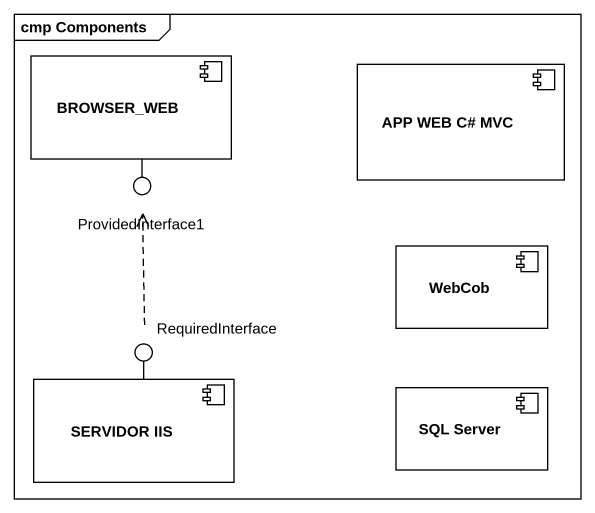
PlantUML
@startuml
mainframe cmp Components
component BROWSER_WEB
component "APP WEB C# MVC" as APP_WEB_C_MVC
() ProvidedInterface1
component WebCob
() RequiredInterface
component "SERVIDOR IIS" as SERVIDOR_IIS
component "SQL Server" as SQL_Server
BROWSER_WEB -- ProvidedInterface1
SERVIDOR_IIS -up- RequiredInterface
RequiredInterface .up.> ProvidedInterface1
@enduml
